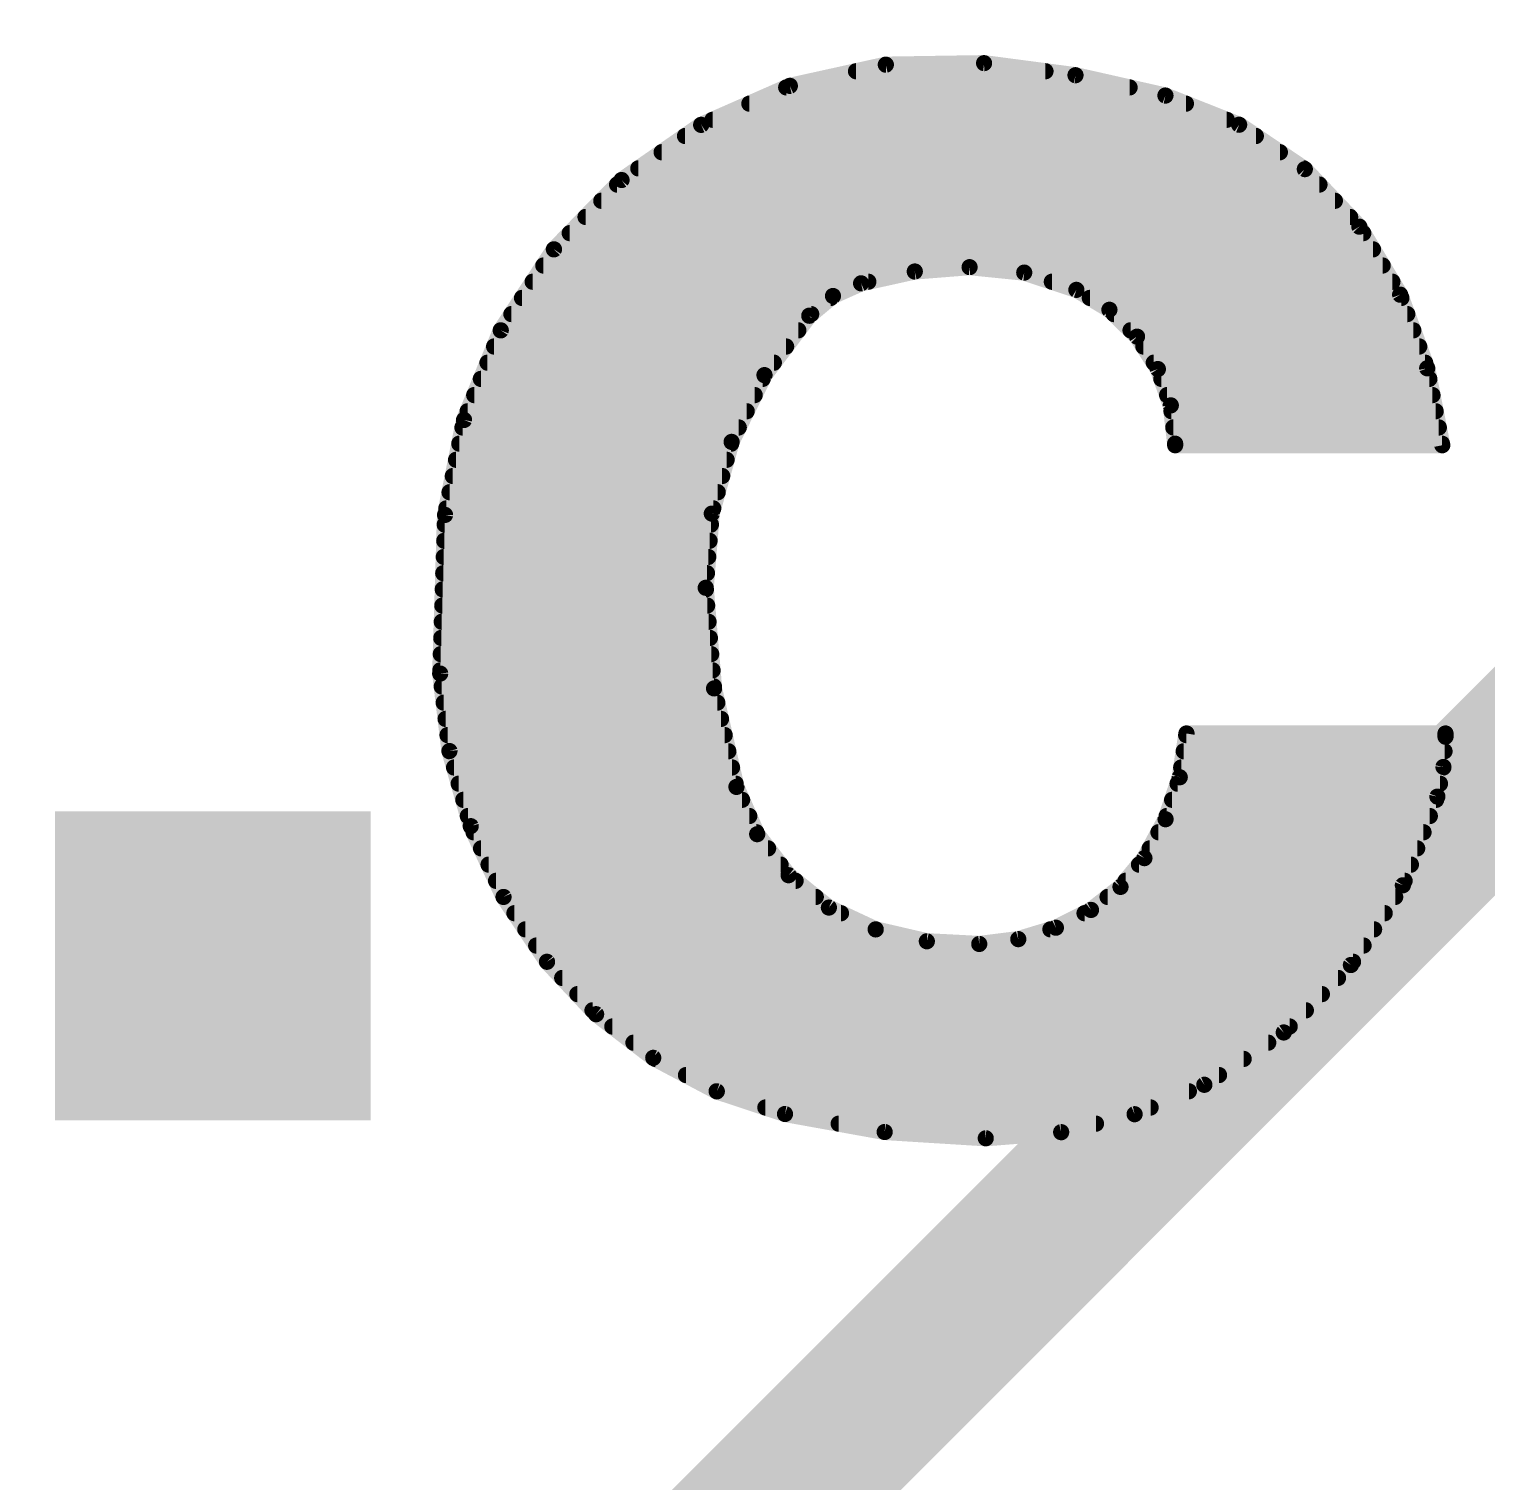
# Model space of a CAD drawing. Extents: x -28 to 79, y -1 to 63.
# Drawn here: x 37.277 to 39.564, y 23.873 to 26.152 of the extents above; entities that cross this region are included whole.
import ezdxf

# ---------------------------------------------------------------- set-up
doc = ezdxf.new("R2010")
doc.units = 0
doc.layers.add('16', color=132, linetype='CONTINUOUS')
doc.layers.add('21', color=41, linetype='CONTINUOUS')

# ---------------------------------------------------------------- blocks, each defined once
blk = doc.blocks.new('RECT')
blk.add_solid([(-0.5, -0.5), (0.5, -0.5), (-0.5, 0.5), (0.5, 0.5)])

msp = doc.modelspace()

# ---------------------------------------------------------------- linework, layer by layer
at = {"layer": '16', "const_width": 0.254}
msp.add_lwpolyline([(34.671, 20.066), (46.355, 31.75)], dxfattribs=at)
at = {"layer": '21', "const_width": 0.0254}
for points in [[(38.4708, 26.0629), (38.6214, 26.0961)], [(38.5746, 26.0858), (38.8719, 26.0858)], [(38.6214, 26.0961), (38.7756, 26.0985)], [(38.7756, 26.0985), (38.919, 26.0796)], [(38.3317, 26.0018), (38.4708, 26.0629)], [(38.919, 26.0796), (39.0601, 26.0477)], [(38.4651, 26.0604), (39.0039, 26.0604)], [(39.0601, 26.0477), (39.1758, 26.0019)], [(38.4073, 26.035), (39.0922, 26.035)], [(38.2068, 25.9152), (38.3317, 26.0018)], [(38.3495, 26.0096), (39.1564, 26.0096)], [(39.1758, 26.0019), (39.2788, 25.9322)], [(38.3063, 25.9842), (39.202, 25.9842)], [(38.2697, 25.9588), (39.2396, 25.9588)], [(38.233, 25.9334), (39.2771, 25.9334)], [(39.2788, 25.9322), (39.3644, 25.842)], [(38.1007, 25.8064), (38.2068, 25.9152)], [(38.1997, 25.908), (39.3018, 25.908)], [(38.175, 25.8826), (39.3259, 25.8826)], [(38.1502, 25.8572), (39.3499, 25.8572)], [(39.3644, 25.842), (39.4284, 25.7353)], [(38.1254, 25.8318), (39.3705, 25.8318)], [(38.0173, 25.6794), (38.1007, 25.8064)], [(38.1006, 25.8064), (39.3857, 25.8064)], [(38.084, 25.781), (39.401, 25.781)], [(38.6668, 25.7717), (38.5826, 25.7531)], [(38.7528, 25.7785), (38.6668, 25.7717)], [(38.8386, 25.7699), (38.7528, 25.7785)], [(38.9204, 25.7429), (38.8386, 25.7699)], [(38.0673, 25.7556), (38.5939, 25.7556)], [(38.5826, 25.7531), (38.5385, 25.7333)], [(38.8819, 25.7556), (39.4162, 25.7556)], [(38.9722, 25.7117), (38.9204, 25.7429)], [(38.0506, 25.7302), (38.5348, 25.7302)], [(38.5385, 25.7333), (38.5013, 25.7023)], [(38.9415, 25.7302), (39.4303, 25.7302)], [(39.4284, 25.7353), (39.4709, 25.6198)], [(38.0339, 25.7048), (38.5043, 25.7048)], [(38.5013, 25.7023), (38.431, 25.6091)], [(39.0155, 25.6695), (38.9722, 25.7117)], [(38.9792, 25.7048), (39.4396, 25.7048)], [(37.9596, 25.5388), (38.0173, 25.6794)], [(38.0172, 25.6794), (38.484, 25.6794)], [(39.0054, 25.6794), (39.449, 25.6794)], [(38.0068, 25.654), (38.4649, 25.654)], [(39.0482, 25.6186), (39.0155, 25.6695)], [(39.0255, 25.654), (39.4583, 25.654)], [(37.9964, 25.6286), (38.4457, 25.6286)], [(39.0418, 25.6286), (39.4676, 25.6286)], [(38.431, 25.6091), (38.3794, 25.5044)], [(39.0685, 25.5617), (39.0482, 25.6186)], [(39.4709, 25.6198), (39.4945, 25.4991)], [(37.986, 25.6032), (38.4281, 25.6032)], [(39.0537, 25.6032), (39.4741, 25.6032)], [(37.9756, 25.5778), (38.4156, 25.5778)], [(39.0628, 25.5778), (39.4791, 25.5778)], [(39.0754, 25.5016), (39.0685, 25.5617)], [(37.9298, 25.3898), (37.9596, 25.5388)], [(37.9652, 25.5524), (38.4031, 25.5524)], [(39.0696, 25.5524), (39.4841, 25.5524)], [(37.9572, 25.527), (38.3906, 25.527)], [(39.0725, 25.527), (39.489, 25.527)], [(37.9522, 25.5016), (38.3787, 25.5016)], [(38.3794, 25.5044), (38.3483, 25.3919)], [(39.0754, 25.4991), (39.0754, 25.5016)], [(39.0754, 25.5016), (39.494, 25.5016)], [(39.4945, 25.4991), (39.0754, 25.4991)], [(37.9471, 25.4762), (38.3716, 25.4762)], [(37.942, 25.4508), (38.3646, 25.4508)], [(37.9369, 25.4254), (38.3576, 25.4254)], [(37.9318, 25.4), (38.3506, 25.4)], [(37.9222, 25.1409), (37.9298, 25.3898)], [(38.3483, 25.3919), (38.3388, 25.2755)], [(37.9293, 25.3746), (38.3469, 25.3746)], [(37.9286, 25.3492), (38.3448, 25.3492)], [(37.9278, 25.3238), (38.3428, 25.3238)], [(37.927, 25.2984), (38.3407, 25.2984)], [(37.9262, 25.273), (38.339, 25.273)], [(38.3388, 25.2755), (38.3519, 25.1176)], [(37.9255, 25.2476), (38.3411, 25.2476)], [(37.9247, 25.2222), (38.3432, 25.2222)], [(37.9239, 25.1968), (38.3453, 25.1968)], [(37.9231, 25.1714), (38.3474, 25.1714)], [(37.9224, 25.146), (38.3495, 25.146)], [(37.9367, 25.0193), (37.9222, 25.1409)], [(37.9246, 25.1206), (38.3517, 25.1206)], [(38.3519, 25.1176), (38.387, 24.9631)], [(37.9277, 25.0952), (38.357, 25.0952)], [(37.9307, 25.0698), (38.3628, 25.0698)], [(37.9337, 25.0444), (38.3685, 25.0444)], [(39.0825, 24.9782), (39.0931, 25.0469)], [(39.0927, 25.0444), (39.4995, 25.0444)], [(39.0931, 25.0469), (39.4995, 25.0469)], [(39.4995, 25.0419), (39.4963, 24.9945)], [(39.4995, 25.0469), (39.4995, 25.0419)], [(37.9701, 24.9016), (37.9367, 25.0193)], [(37.9368, 25.019), (38.3743, 25.019)], [(39.0888, 25.019), (39.498, 25.019)], [(37.944, 24.9936), (38.3801, 24.9936)], [(39.0849, 24.9936), (39.4961, 24.9936)], [(39.4963, 24.9945), (39.4868, 24.9479)], [(37.9512, 24.9682), (38.3858, 24.9682)], [(38.387, 24.9631), (38.4196, 24.8889)], [(39.0603, 24.9124), (39.0825, 24.9782)], [(39.0792, 24.9682), (39.4909, 24.9682)], [(37.9584, 24.9428), (38.3959, 24.9428)], [(39.0706, 24.9428), (39.4848, 24.9428)], [(39.4868, 24.9479), (39.4326, 24.8088)], [(37.9656, 24.9174), (38.4071, 24.9174)], [(39.062, 24.9174), (39.4749, 24.9174)], [(38.0216, 24.7905), (37.9701, 24.9016)], [(39.0271, 24.8514), (39.0603, 24.9124)], [(37.9746, 24.892), (38.4182, 24.892)], [(38.4196, 24.8889), (38.4689, 24.8246)], [(39.0492, 24.892), (39.465, 24.892)], [(37.9863, 24.8666), (38.4367, 24.8666)], [(38.9896, 24.8062), (39.0271, 24.8514)], [(39.0354, 24.8666), (39.4551, 24.8666)], [(37.9981, 24.8412), (38.4562, 24.8412)], [(39.0186, 24.8412), (39.4452, 24.8412)], [(38.0099, 24.8158), (38.4798, 24.8158)], [(38.4689, 24.8246), (38.5321, 24.7739)], [(38.9433, 24.7701), (38.9896, 24.8062)], [(38.9976, 24.8158), (39.4353, 24.8158)], [(39.4326, 24.8088), (39.3511, 24.6837)], [(38.0898, 24.6888), (38.0216, 24.7905)], [(38.0216, 24.7904), (38.5115, 24.7904)], [(38.9693, 24.7904), (39.4206, 24.7904)], [(38.0387, 24.765), (38.551, 24.765)], [(38.5321, 24.7739), (38.6055, 24.7396)], [(38.8882, 24.7422), (38.9433, 24.7701)], [(38.9332, 24.765), (39.4041, 24.765)], [(38.0557, 24.7396), (38.6055, 24.7396)], [(38.6055, 24.7396), (38.6857, 24.721)], [(38.8292, 24.7243), (38.8882, 24.7422)], [(38.8796, 24.7396), (39.3875, 24.7396)], [(38.0728, 24.7142), (39.371, 24.7142)], [(38.6857, 24.721), (38.768, 24.7167)], [(38.768, 24.7167), (38.8292, 24.7243)], [(38.1669, 24.6065), (38.0898, 24.6888)], [(38.0898, 24.6888), (39.3544, 24.6888)], [(39.3511, 24.6837), (39.2458, 24.5779)], [(38.1136, 24.6634), (39.3309, 24.6634)], [(38.1374, 24.638), (39.3056, 24.638)], [(38.1612, 24.6126), (39.2804, 24.6126)], [(38.2565, 24.5381), (38.1669, 24.6065)], [(38.1922, 24.5872), (39.2551, 24.5872)], [(39.2458, 24.5779), (39.1211, 24.4958)], [(38.2254, 24.5618), (39.2214, 24.5618)], [(38.3562, 24.4854), (38.2565, 24.5381)], [(38.2597, 24.5364), (39.1828, 24.5364)], [(38.3078, 24.511), (39.1442, 24.511)], [(38.3559, 24.4856), (39.0969, 24.4856)], [(38.4632, 24.45), (38.3562, 24.4854)], [(39.1211, 24.4958), (39.0118, 24.4497)], [(38.4324, 24.4602), (39.0368, 24.4602)], [(38.6196, 24.4218), (38.4632, 24.45)], [(39.0118, 24.4497), (38.8965, 24.4214)], [(38.5474, 24.4348), (38.9511, 24.4348)], [(38.7782, 24.4119), (38.6196, 24.4218)], [(38.8965, 24.4214), (38.7782, 24.4119)]]:
    msp.add_lwpolyline(points, dxfattribs=at)
at = {"layer": '21', "const_width": 0.0127}
for points in [[(38.5746, 26.0922, 1), (38.5746, 26.0795)], [(38.6213, 26.1025, 1), (38.6215, 26.0898)], [(38.6228, 26.0899, 1), (38.62, 26.1023)], [(38.7764, 26.1048, 1), (38.7748, 26.0922)], [(38.7757, 26.0922, 1), (38.7755, 26.1048)], [(38.8719, 26.0795, 1), (38.8719, 26.0922)], [(38.4694, 26.0691, 1), (38.4722, 26.0567)], [(38.4734, 26.0571, 1), (38.4682, 26.0687)], [(38.9204, 26.0858, 1), (38.9176, 26.0734)], [(38.9182, 26.0733, 1), (38.9198, 26.0859)], [(38.4651, 26.0668, 1), (38.4651, 26.0541)], [(39.0039, 26.0541, 1), (39.0039, 26.0668)], [(39.0624, 26.0536, 1), (39.0578, 26.0418)], [(39.0587, 26.0415, 1), (39.0615, 26.0539)], [(38.4073, 26.0414, 1), (38.4073, 26.0286)], [(39.0922, 26.0286, 1), (39.0922, 26.0414)], [(38.3291, 26.0076, 1), (38.3342, 25.9959)], [(38.3353, 25.9965, 1), (38.3281, 26.007)], [(38.3495, 26.016, 1), (38.3495, 26.0033)], [(39.1564, 26.0033, 1), (39.1564, 26.016)], [(39.1793, 26.0072, 1), (39.1722, 25.9967)], [(39.1734, 25.996, 1), (39.1781, 26.0078)], [(38.3063, 25.9906, 1), (38.3063, 25.9779)], [(39.202, 25.9779, 1), (39.202, 25.9906)], [(38.2697, 25.9652, 1), (38.2697, 25.9524)], [(39.2396, 25.9524, 1), (39.2396, 25.9652)], [(38.233, 25.9398, 1), (38.233, 25.9271)], [(39.2834, 25.9366, 1), (39.2742, 25.9279)], [(39.2753, 25.927, 1), (39.2824, 25.9375)], [(39.2771, 25.9271, 1), (39.2771, 25.9398)], [(38.1997, 25.9144, 1), (38.1997, 25.9017)], [(38.2032, 25.9204, 1), (38.2104, 25.91)], [(38.2113, 25.9108, 1), (38.2022, 25.9196)], [(39.3018, 25.9017, 1), (39.3018, 25.9144)], [(38.175, 25.889, 1), (38.175, 25.8762)], [(39.3259, 25.8762, 1), (39.3259, 25.889)], [(38.1502, 25.8636, 1), (38.1502, 25.8509)], [(39.3499, 25.8509, 1), (39.3499, 25.8636)], [(39.3698, 25.8452, 1), (39.3589, 25.8387)], [(39.3598, 25.8376, 1), (39.369, 25.8463)], [(38.1254, 25.8382, 1), (38.1254, 25.8255)], [(39.3705, 25.8255, 1), (39.3705, 25.8382)], [(38.1006, 25.8128, 1), (38.1006, 25.8)], [(38.0961, 25.8109, 1), (38.1052, 25.802)], [(38.106, 25.8029, 1), (38.0954, 25.8099)], [(39.3857, 25.8, 1), (39.3857, 25.8128)], [(38.084, 25.7874, 1), (38.084, 25.7747)], [(38.6663, 25.778, 1), (38.6673, 25.7653)], [(38.6682, 25.7655, 1), (38.6655, 25.7779)], [(38.7534, 25.7848, 1), (38.7522, 25.7722)], [(38.7533, 25.7722, 1), (38.7523, 25.7848)], [(38.8406, 25.776, 1), (38.8366, 25.7639)], [(38.8379, 25.7636, 1), (38.8392, 25.7762)], [(39.401, 25.7747, 1), (39.401, 25.7874)], [(38.0673, 25.762, 1), (38.0673, 25.7492)], [(38.5812, 25.7593, 1), (38.584, 25.7469)], [(38.5852, 25.7473, 1), (38.58, 25.7589)], [(38.5939, 25.7492, 1), (38.5939, 25.762)], [(38.8819, 25.762, 1), (38.8819, 25.7492)], [(38.9237, 25.7483, 1), (38.9171, 25.7375)], [(38.9184, 25.7369, 1), (38.9224, 25.7489)], [(39.4162, 25.7492, 1), (39.4162, 25.762)], [(38.0506, 25.7366, 1), (38.0506, 25.7238)], [(38.5359, 25.7391, 1), (38.5411, 25.7275)], [(38.5425, 25.7284, 1), (38.5344, 25.7381)], [(38.5348, 25.7238, 1), (38.5348, 25.7366)], [(38.9415, 25.7366, 1), (38.9415, 25.7238)], [(39.4344, 25.7375, 1), (39.4224, 25.7331)], [(39.423, 25.732, 1), (39.4338, 25.7386)], [(39.4303, 25.7238, 1), (39.4303, 25.7366)], [(38.0339, 25.7112, 1), (38.0339, 25.6985)], [(38.4972, 25.7072, 1), (38.5054, 25.6974)], [(38.5064, 25.6985, 1), (38.4962, 25.7061)], [(38.5043, 25.6985, 1), (38.5043, 25.7112)], [(38.9766, 25.7162, 1), (38.9678, 25.7071)], [(38.9689, 25.7062, 1), (38.9755, 25.7171)], [(38.9792, 25.7112, 1), (38.9792, 25.6985)], [(39.4396, 25.6985, 1), (39.4396, 25.7112)], [(38.0172, 25.6858, 1), (38.0172, 25.673)], [(38.0119, 25.6829, 1), (38.0226, 25.6759)], [(38.0231, 25.677, 1), (38.0114, 25.6818)], [(38.484, 25.673, 1), (38.484, 25.6858)], [(39.0054, 25.6858, 1), (39.0054, 25.673)], [(39.449, 25.673, 1), (39.449, 25.6858)], [(38.0068, 25.6604, 1), (38.0068, 25.6476)], [(38.4649, 25.6476, 1), (38.4649, 25.6604)], [(39.0209, 25.6729, 1), (39.0102, 25.6661)], [(39.0111, 25.665, 1), (39.02, 25.6741)], [(39.0255, 25.6604, 1), (39.0255, 25.6476)], [(39.4583, 25.6476, 1), (39.4583, 25.6604)], [(37.9964, 25.635, 1), (37.9964, 25.6223)], [(38.4457, 25.6223, 1), (38.4457, 25.635)], [(39.0418, 25.635, 1), (39.0418, 25.6223)], [(39.4676, 25.6223, 1), (39.4676, 25.635)], [(38.4259, 25.6129, 1), (38.4361, 25.6053)], [(38.4367, 25.6063, 1), (38.4253, 25.6119)], [(39.0542, 25.6208, 1), (39.0422, 25.6165)], [(39.0429, 25.6152, 1), (39.0536, 25.6221)], [(39.4771, 25.6211, 1), (39.4646, 25.6186)], [(39.4649, 25.6176, 1), (39.4768, 25.622)], [(37.986, 25.6096, 1), (37.986, 25.5968)], [(38.4281, 25.5968, 1), (38.4281, 25.6096)], [(39.0537, 25.6096, 1), (39.0537, 25.5968)], [(39.4741, 25.5968, 1), (39.4741, 25.6096)], [(37.9756, 25.5842, 1), (37.9756, 25.5714)], [(38.4156, 25.5714, 1), (38.4156, 25.5842)], [(39.0628, 25.5842, 1), (39.0628, 25.5714)], [(39.0748, 25.5624, 1), (39.0622, 25.561)], [(39.4791, 25.5714, 1), (39.4791, 25.5842)], [(37.9537, 25.5412, 1), (37.9655, 25.5364)], [(37.9658, 25.5376, 1), (37.9534, 25.5401)], [(37.9652, 25.5588, 1), (37.9652, 25.5461)], [(38.4031, 25.5461, 1), (38.4031, 25.5588)], [(39.0625, 25.5595, 1), (39.0745, 25.5638)], [(39.0696, 25.5588, 1), (39.0696, 25.5461)], [(39.4841, 25.5461, 1), (39.4841, 25.5588)], [(37.9572, 25.5334, 1), (37.9572, 25.5206)], [(38.3906, 25.5206, 1), (38.3906, 25.5334)], [(39.0725, 25.5334, 1), (39.0725, 25.5206)], [(39.489, 25.5206, 1), (39.489, 25.5334)], [(37.9522, 25.508, 1), (37.9522, 25.4952)], [(38.3737, 25.5072, 1), (38.3851, 25.5016)], [(38.3855, 25.5027, 1), (38.3733, 25.5061)], [(38.3787, 25.4952, 1), (38.3787, 25.508)], [(39.0754, 25.508, 1), (39.0754, 25.4952)], [(39.0754, 25.5055, 1), (39.0754, 25.4928)], [(39.0817, 25.5016, 1), (39.0691, 25.5016)], [(39.0691, 25.5009, 1), (39.0817, 25.5023)], [(39.0691, 25.4991, 1), (39.0817, 25.4991)], [(39.4883, 25.4979, 1), (39.5007, 25.5003)], [(39.494, 25.4952, 1), (39.494, 25.508)], [(39.4945, 25.4928, 1), (39.4945, 25.5055)], [(37.9471, 25.4826, 1), (37.9471, 25.4699)], [(38.3716, 25.4699, 1), (38.3716, 25.4826)], [(37.942, 25.4572, 1), (37.942, 25.4444)], [(38.3646, 25.4444, 1), (38.3646, 25.4572)], [(37.9369, 25.4318, 1), (37.9369, 25.419)], [(38.3576, 25.419, 1), (38.3576, 25.4318)], [(37.9318, 25.4064, 1), (37.9318, 25.3937)], [(38.3506, 25.3937, 1), (38.3506, 25.4064)], [(37.9361, 25.3896, 1), (37.9235, 25.39)], [(37.9236, 25.391, 1), (37.936, 25.3886)], [(38.3422, 25.3935, 1), (38.3544, 25.3902)], [(38.3546, 25.3913, 1), (38.342, 25.3924)], [(37.9293, 25.381, 1), (37.9293, 25.3682)], [(38.3469, 25.3682, 1), (38.3469, 25.381)], [(37.9286, 25.3556, 1), (37.9286, 25.3428)], [(38.3448, 25.3428, 1), (38.3448, 25.3556)], [(37.9278, 25.3302, 1), (37.9278, 25.3175)], [(38.3428, 25.3175, 1), (38.3428, 25.3302)], [(37.927, 25.3048, 1), (37.927, 25.292)], [(38.3407, 25.292, 1), (38.3407, 25.3048)], [(37.9262, 25.2794, 1), (37.9262, 25.2666)], [(38.3451, 25.276, 1), (38.3325, 25.275)], [(38.3325, 25.276, 1), (38.3451, 25.275)], [(38.339, 25.2666, 1), (38.339, 25.2794)], [(37.9255, 25.254, 1), (37.9255, 25.2413)], [(38.3411, 25.2413, 1), (38.3411, 25.254)], [(37.9247, 25.2286, 1), (37.9247, 25.2158)], [(38.3432, 25.2158, 1), (38.3432, 25.2286)], [(37.9239, 25.2032, 1), (37.9239, 25.1904)], [(38.3453, 25.1904, 1), (38.3453, 25.2032)], [(37.9231, 25.1778, 1), (37.9231, 25.1651)], [(38.3474, 25.1651, 1), (38.3474, 25.1778)], [(37.9224, 25.1524, 1), (37.9224, 25.1396)], [(38.3495, 25.1396, 1), (38.3495, 25.1524)], [(37.9285, 25.1417, 1), (37.9159, 25.1401)], [(37.9159, 25.1411, 1), (37.9285, 25.1407)], [(37.9246, 25.127, 1), (37.9246, 25.1142)], [(38.3581, 25.119, 1), (38.3457, 25.1162)], [(38.3456, 25.1171, 1), (38.3582, 25.1181)], [(38.3517, 25.1142, 1), (38.3517, 25.127)], [(37.9277, 25.1016, 1), (37.9277, 25.0889)], [(38.357, 25.0889, 1), (38.357, 25.1016)], [(37.9307, 25.0762, 1), (37.9307, 25.0634)], [(38.3628, 25.0634, 1), (38.3628, 25.0762)], [(37.9337, 25.0508, 1), (37.9337, 25.038)], [(38.3685, 25.038, 1), (38.3685, 25.0508)], [(39.0927, 25.0508, 1), (39.0927, 25.038)], [(39.0931, 25.0533, 1), (39.0931, 25.0405)], [(39.0994, 25.0459, 1), (39.0868, 25.0479)], [(39.5059, 25.0469, 1), (39.4932, 25.0469)], [(39.5058, 25.0415, 1), (39.4932, 25.0423)], [(39.4932, 25.0419, 1), (39.5059, 25.0419)], [(39.4995, 25.0405, 1), (39.4995, 25.0533)], [(39.4995, 25.038, 1), (39.4995, 25.0508)], [(37.9428, 25.0211, 1), (37.9306, 25.0176)], [(37.9368, 25.0254, 1), (37.9368, 25.0127)], [(37.9304, 25.0186, 1), (37.943, 25.0201)], [(38.3743, 25.0127, 1), (38.3743, 25.0254)], [(39.0888, 25.0254, 1), (39.0888, 25.0127)], [(39.498, 25.0127, 1), (39.498, 25.0254)], [(37.944, 25, 1), (37.944, 24.9872)], [(38.3801, 24.9872, 1), (38.3801, 25)], [(39.0849, 25, 1), (39.0849, 24.9872)], [(39.49, 24.9949, 1), (39.5026, 24.994)], [(39.5025, 24.9932, 1), (39.4901, 24.9957)], [(39.4961, 24.9872, 1), (39.4961, 25)], [(37.9512, 24.9746, 1), (37.9512, 24.9618)], [(38.3928, 24.9657, 1), (38.3812, 24.9605)], [(38.3858, 24.9618, 1), (38.3858, 24.9746)], [(39.0792, 24.9746, 1), (39.0792, 24.9618)], [(39.0763, 24.9792, 1), (39.0888, 24.9773)], [(39.0886, 24.9762, 1), (39.0765, 24.9803)], [(39.4909, 24.9618, 1), (39.4909, 24.9746)], [(37.9584, 24.9492, 1), (37.9584, 24.9365)], [(38.3808, 24.9617, 1), (38.3932, 24.9645)], [(38.3959, 24.9365, 1), (38.3959, 24.9492)], [(39.0706, 24.9492, 1), (39.0706, 24.9365)], [(39.4806, 24.9492, 1), (39.493, 24.9466)], [(39.4927, 24.9456, 1), (39.4809, 24.9502)], [(39.4848, 24.9365, 1), (39.4848, 24.9492)], [(37.9656, 24.9238, 1), (37.9656, 24.911)], [(38.4071, 24.911, 1), (38.4071, 24.9238)], [(39.062, 24.9238, 1), (39.062, 24.911)], [(39.4749, 24.911, 1), (39.4749, 24.9238)], [(37.9759, 24.9042, 1), (37.9644, 24.8989)], [(37.964, 24.8998, 1), (37.9762, 24.9033)], [(39.0543, 24.9144, 1), (39.0663, 24.9104)], [(39.0659, 24.9094, 1), (39.0547, 24.9154)], [(37.9746, 24.8984, 1), (37.9746, 24.8856)], [(38.4246, 24.8928, 1), (38.4145, 24.885)], [(38.4138, 24.8864, 1), (38.4254, 24.8915)], [(38.4182, 24.8856, 1), (38.4182, 24.8984)], [(39.0492, 24.8984, 1), (39.0492, 24.8856)], [(39.465, 24.8856, 1), (39.465, 24.8984)], [(37.9863, 24.873, 1), (37.9863, 24.8603)], [(38.4367, 24.8603, 1), (38.4367, 24.873)], [(39.032, 24.8473, 1), (39.0222, 24.8555)], [(39.0354, 24.873, 1), (39.0354, 24.8603)], [(39.4551, 24.8603, 1), (39.4551, 24.873)], [(37.9981, 24.8476, 1), (37.9981, 24.8348)], [(38.4562, 24.8348, 1), (38.4562, 24.8476)], [(39.0186, 24.8476, 1), (39.0186, 24.8348)], [(39.0215, 24.8544, 1), (39.0327, 24.8484)], [(39.4452, 24.8348, 1), (39.4452, 24.8476)], [(38.0099, 24.8222, 1), (38.0099, 24.8094)], [(38.4729, 24.8295, 1), (38.4649, 24.8196)], [(38.4638, 24.8207, 1), (38.4739, 24.8285)], [(38.4798, 24.8094, 1), (38.4798, 24.8222)], [(38.9847, 24.8103, 1), (38.9945, 24.8022)], [(38.9935, 24.8012, 1), (38.9857, 24.8112)], [(38.9976, 24.8222, 1), (38.9976, 24.8094)], [(39.4267, 24.8111, 1), (39.4385, 24.8065)], [(39.4379, 24.8053, 1), (39.4273, 24.8123)], [(39.4353, 24.8094, 1), (39.4353, 24.8222)], [(38.0269, 24.794, 1), (38.0163, 24.7869)], [(38.0216, 24.7968, 1), (38.0216, 24.7841)], [(38.0158, 24.7878, 1), (38.0273, 24.7931)], [(38.5115, 24.7841, 1), (38.5115, 24.7968)], [(38.9693, 24.7968, 1), (38.9693, 24.7841)], [(39.4206, 24.7841, 1), (39.4206, 24.7968)], [(38.0387, 24.7714, 1), (38.0387, 24.7586)], [(38.5347, 24.7796, 1), (38.5294, 24.7681)], [(38.5281, 24.7689, 1), (38.536, 24.7788)], [(38.551, 24.7586, 1), (38.551, 24.7714)], [(38.9332, 24.7714, 1), (38.9332, 24.7586)], [(38.9394, 24.7751, 1), (38.9472, 24.7651)], [(38.9462, 24.7644, 1), (38.9404, 24.7758)], [(39.4041, 24.7586, 1), (39.4041, 24.7714)], [(38.0557, 24.746, 1), (38.0557, 24.7333)], [(38.6069, 24.7458, 1), (38.6041, 24.7334)], [(38.6028, 24.7338, 1), (38.6082, 24.7454)], [(38.6055, 24.7333, 1), (38.6055, 24.746)], [(38.8796, 24.746, 1), (38.8796, 24.7333)], [(38.8854, 24.7479, 1), (38.8911, 24.7366)], [(38.8901, 24.7362, 1), (38.8864, 24.7483)], [(39.3875, 24.7333, 1), (39.3875, 24.746)], [(38.0728, 24.7206, 1), (38.0728, 24.7079)], [(38.6861, 24.7273, 1), (38.6854, 24.7146)], [(38.6843, 24.7148, 1), (38.6872, 24.7271)], [(38.7672, 24.723, 1), (38.7688, 24.7104)], [(38.7677, 24.7104, 1), (38.7683, 24.723)], [(38.8274, 24.7303, 1), (38.8311, 24.7182)], [(38.83, 24.718, 1), (38.8285, 24.7306)], [(39.371, 24.7079, 1), (39.371, 24.7206)], [(38.0898, 24.6952, 1), (38.0898, 24.6824)], [(38.0944, 24.6931, 1), (38.0852, 24.6845)], [(39.3544, 24.6824, 1), (39.3544, 24.6952)], [(38.0845, 24.6853, 1), (38.0951, 24.6923)], [(39.3458, 24.6872, 1), (39.3564, 24.6802)], [(39.3556, 24.6792, 1), (39.3466, 24.6882)], [(38.1136, 24.6698, 1), (38.1136, 24.6571)], [(39.3309, 24.6571, 1), (39.3309, 24.6698)], [(38.1374, 24.6444, 1), (38.1374, 24.6317)], [(39.3056, 24.6317, 1), (39.3056, 24.6444)], [(38.1612, 24.619, 1), (38.1612, 24.6062)], [(38.1707, 24.6116, 1), (38.163, 24.6015)], [(38.1622, 24.6022, 1), (38.1715, 24.6108)], [(39.2804, 24.6062, 1), (39.2804, 24.619)], [(38.1922, 24.5936, 1), (38.1922, 24.5809)], [(39.2413, 24.5824, 1), (39.2503, 24.5734)], [(39.2493, 24.5726, 1), (39.2423, 24.5832)], [(39.2551, 24.5809, 1), (39.2551, 24.5936)], [(38.2254, 24.5682, 1), (38.2254, 24.5555)], [(39.2214, 24.5555, 1), (39.2214, 24.5682)], [(38.2594, 24.5437, 1), (38.2535, 24.5325)], [(38.2526, 24.533, 1), (38.2603, 24.5431)], [(38.2597, 24.5428, 1), (38.2597, 24.53)], [(39.1828, 24.53, 1), (39.1828, 24.5428)], [(38.3078, 24.5174, 1), (38.3078, 24.5047)], [(39.1442, 24.5047, 1), (39.1442, 24.5174)], [(38.3559, 24.492, 1), (38.3559, 24.4793)], [(38.3582, 24.4915, 1), (38.3542, 24.4794)], [(38.3532, 24.4798, 1), (38.3591, 24.4911)], [(39.0969, 24.4793, 1), (39.0969, 24.492)], [(39.1176, 24.5011, 1), (39.1246, 24.4905)], [(39.1236, 24.4899, 1), (39.1186, 24.5017)], [(38.4324, 24.4666, 1), (38.4324, 24.4538)], [(39.0368, 24.4538, 1), (39.0368, 24.4666)], [(38.4643, 24.4562, 1), (38.4621, 24.4438)], [(38.4612, 24.444, 1), (38.4652, 24.456)], [(39.0093, 24.4555, 1), (39.0142, 24.4438)], [(39.0133, 24.4435, 1), (39.0103, 24.4558)], [(38.5474, 24.4412, 1), (38.5474, 24.4285)], [(38.62, 24.4281, 1), (38.6192, 24.4154)], [(38.6185, 24.4155, 1), (38.6207, 24.428)], [(38.895, 24.4276, 1), (38.898, 24.4153)], [(38.897, 24.4151, 1), (38.896, 24.4278)], [(38.9511, 24.4285, 1), (38.9511, 24.4412)], [(38.7777, 24.4182, 1), (38.7787, 24.4056)], [(38.7778, 24.4056, 1), (38.7786, 24.4182)]]:
    msp.add_lwpolyline(points, format="xyb", dxfattribs=at)

# ---------------------------------------------------------------- block references
at = {"layer": '21', "xscale": 0.4953, "yscale": 0.4851}
msp.add_blockref('RECT', (37.5654, 24.6825), dxfattribs=at)

doc.saveas('drawing.dxf')
